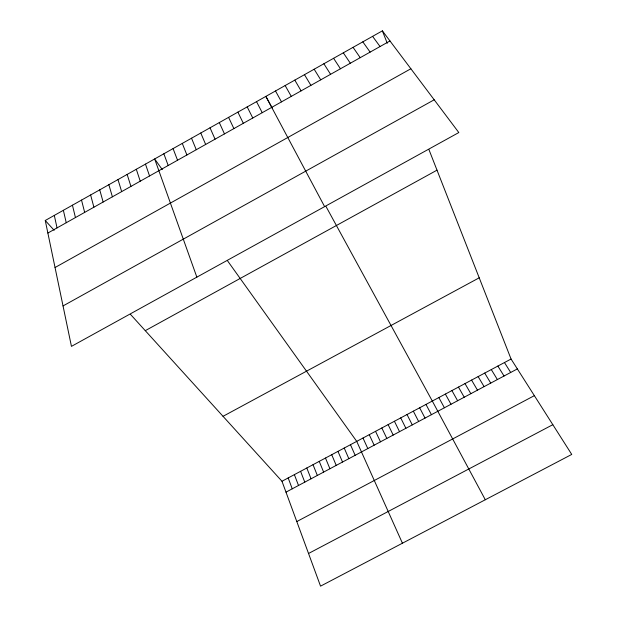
<?xml version="1.0" encoding="UTF-8"?>
<svg xmlns="http://www.w3.org/2000/svg" width="617" height="617" viewBox="0 0 617 617"><rect width="100%" height="100%" fill="white"/><g stroke="black" fill="none" stroke-linecap="round" stroke-linejoin="round"><path stroke-width="0.93" d="M45.257 220.493L382.378 30.85L458.817 132.547L71.449 346.376L45.257 220.493L54.157 230.295M47.871 233.049L389.983 40.961M55.044 267.523L410.876 68.757M63.034 305.932L434.198 99.792M145.273 330.666L437.006 170.161M223.03 416.321L479.216 277.804M130.565 314.462L281.977 481.252L511.061 359.025L429 149.738M285.987 492.15L517.354 368.92M296.8 521.566L534.361 395.651M308.539 553.48L552.824 424.689M372.591 36.357L380.049 46.537M162.279 169.598L154.659 158.947L196.854 277.156M227.604 260.898L356.726 441.363L402.431 543.215M362.819 41.848L370.123 52.106M353.063 47.339L360.22 57.674M343.322 52.823L350.333 63.227M333.589 58.299L340.453 68.772M323.871 63.759L330.589 74.31M511.061 359.025L571.743 454.428L320.547 586.15L281.977 481.252M504.459 362.541L510.691 372.475M314.169 69.22L320.74 79.84M497.873 366.058L504.035 376.015M491.286 369.568L497.387 379.563M484.707 373.077L490.739 383.095M304.482 74.665L310.906 85.354M478.136 376.586L484.098 386.635M471.573 380.087L477.473 390.168M294.81 80.11L301.088 90.869M465.01 383.589L470.84 393.692M458.462 387.083L464.223 397.217M285.147 85.547L291.286 96.375M451.914 390.576L457.613 400.742M445.374 394.07L451.004 404.258M275.498 90.969L281.491 101.874M438.841 397.556L444.41 407.775M272.159 107.906L265.865 96.391L324.619 206.626M326.054 206.564L432.309 401.042L485.309 499.755M425.977 404.413L431.422 414.693M419.653 407.791L425.028 418.095M256.525 101.643L262.24 112.687M413.336 411.161L418.65 421.496M407.027 414.531L412.272 424.889M247.201 106.888L252.777 118.001M400.718 417.894L405.901 428.283M394.417 421.257L399.538 431.676M237.892 112.124L243.322 123.307M388.124 424.619L393.183 435.062M381.83 427.974L386.828 438.44M228.591 117.361L233.889 128.606M375.545 431.322L380.481 441.826M369.267 434.677L374.141 445.196M219.305 122.582L224.465 133.897M362.997 438.024L367.809 448.574M350.471 444.703L355.153 455.315M210.035 127.796L215.055 139.18M344.217 448.042L348.836 458.678M337.962 451.374L342.528 462.04M200.772 133.01L205.654 144.455M331.722 454.706L336.219 465.395M325.483 458.038L329.918 468.75M191.525 138.208L196.268 149.723M319.251 461.362L323.624 472.105M313.027 464.686L317.339 475.452M182.285 143.406L186.897 154.983M306.803 468.002L311.053 478.8M382.378 30.85L387.26 43.29M300.587 471.319L304.783 482.139M173.069 148.597L177.542 160.243M294.378 474.635L298.512 485.479M288.178 477.944L292.242 488.818M163.852 153.772L168.194 165.487M145.473 164.114L149.545 175.961M136.303 169.274L140.236 181.182M127.141 174.426L130.943 186.403M117.994 179.57L121.657 191.617M108.854 184.714L112.394 196.823M99.73 189.843L103.139 202.014M90.622 194.972L93.892 207.204M81.521 200.085L84.66 212.387M72.436 205.199L75.444 217.562M63.366 210.304L66.243 222.729M54.304 215.402L57.049 227.897"/></g></svg>
